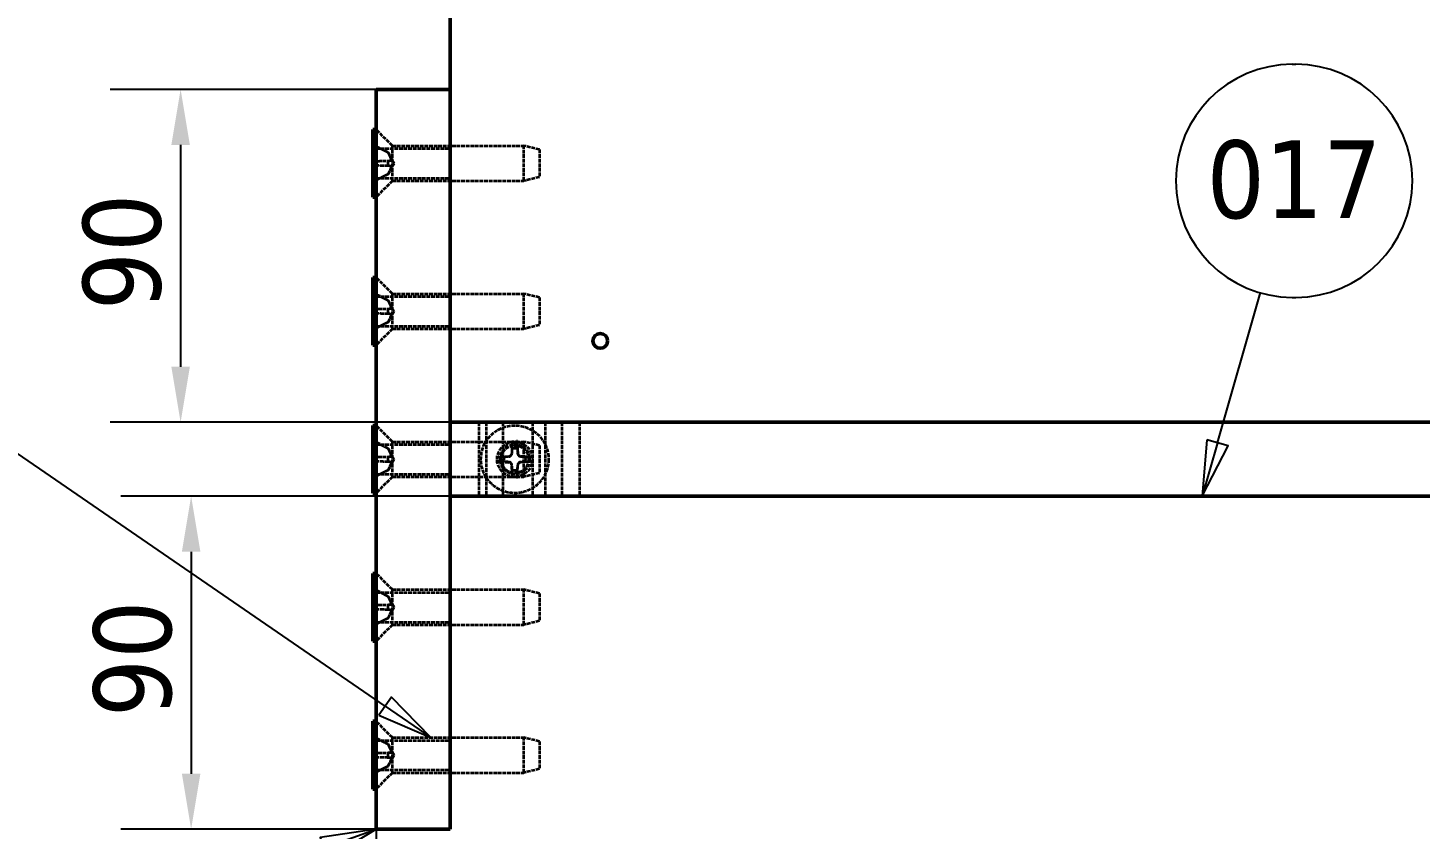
# Model space of a CAD drawing. Header units: millimetres. Extents: x -1407 to 2520, y 0 to 1782.
# Drawn here: x 227.3 to 603.7, y 567.5 to 784.1 of the extents above; entities that cross this region are included whole.
import ezdxf

# ---------------------------------------------------------------- set-up
doc = ezdxf.new("R2010")
doc.units = ezdxf.units.MM
doc.header["$LTSCALE"] = 6
doc.linetypes.add('DASHED', pattern=[0.2068, 0.1655, -0.0413])
for name, color, linetype, lineweight in [('Dimension (ISO)', 7, 'Continuous', 25), ('Hidden (ISO)', 7, 'DASHED', 35), ('Symbol (ISO)', 7, 'Continuous', 25), ('Visible (ISO)', 7, 'Continuous', 50)]:
    doc.layers.add(name, color=color, linetype=linetype, lineweight=lineweight)
doc.styles.add('Note Text (ISO)', font='tahoma.ttf')
doc.dimstyles.new('Default (ISO)', dxfattribs={"dimscale": 6, "dimtxt": 3.5, "dimasz": 2.5, "dimexe": 3.175, "dimexo": 0, "dimgap": 0.762, "dimtad": 1, "dimrnd": 1e-08, "dimzin": 0, "dimtxsty": 'Note Text (ISO)', "dimcen": 0.09, "dimdle": 10, "dimclrd": 256, "dimclre": 256, "dimclrt": 256, "dimazin": 0, "dimtfac": 1.001486, "dimtmove": 0, "dimatfit": 3, "dimfxl": 1, "dimtolj": 1, "dimtzin": 0, "dimlwd": -1, "dimlwe": -1, "dimarcsym": 0})

# ---------------------------------------------------------------- blocks, each defined once
blk = doc.blocks.new('*D46')
at = {"layer": 'Defpoints', "color": 0, "transparency": 16777216}
for p in [(321.4, 767.46), (268.55, 677.46), (341.4, 677.46)]:
    blk.add_point(p, dxfattribs=at)
at = {"layer": 'Dimension (ISO)', "transparency": 16777216}
for p, q in [((321.4, 767.46), (249.5, 767.46)), ((268.55, 752.46), (268.55, 692.46)), ((341.4, 677.46), (249.5, 677.46))]:
    blk.add_line(p, q, dxfattribs=at)
for points in [[(266.05, 752.46), (271.05, 752.46), (268.55, 767.46)], [(266.05, 692.46), (271.05, 692.46), (268.55, 677.46)]]:
    blk.add_solid(points, dxfattribs=at)
at = {"layer": 'Dimension (ISO)', "transparency": 16777216, "insert": (242.12, 707.75), "char_height": 21, "attachment_point": 1, "rotation": 90, "style": 'Note Text (ISO)'}
blk.add_mtext('\\A1;90', dxfattribs=at)
blk = doc.blocks.new('_DotSmall')
at = {"color": 0, "linetype": 'ByBlock', "const_width": 0.5}
blk.add_lwpolyline([(-0.0625, 0, 1), (0.0625, 0, 1)], format="xyb", close=True, dxfattribs=at)
blk = doc.blocks.new('*D48')
at = {"layer": 'Defpoints', "color": 0, "transparency": 16777216}
for p in [(321.4, 567.46), (341.4, 476.46), (341.4, 272.46)]:
    blk.add_point(p, dxfattribs=at)
at = {"layer": 'Dimension (ISO)', "transparency": 16777216}
for p, q in [((321.4, 567.46), (321.4, 457.41)), ((306.4, 476.46), (233.29, 476.46)), ((341.4, 476.46), (321.4, 476.46)), ((341.4, 476.46), (371.4, 476.46))]:
    blk.add_line(p, q, dxfattribs=at)
blk.add_solid([(306.4, 478.96), (306.4, 473.96), (321.4, 476.46)], dxfattribs=at)
at = {"layer": 'Dimension (ISO)', "transparency": 16777216, "xscale": 15, "yscale": 15, "zscale": 15, "rotation": 180}
blk.add_blockref('_DotSmall', (341.4, 476.46), dxfattribs=at)
at = {"layer": 'Dimension (ISO)', "transparency": 16777216, "insert": (237.86, 502.91), "char_height": 21, "attachment_point": 1, "style": 'Note Text (ISO)'}
blk.add_mtext('\\A1;20', dxfattribs=at)
blk = doc.blocks.new('Balloon10')
at = {"layer": 'Symbol (ISO)'}
for p, q in [((53.567, 94.577), (51.045, 94.199)), ((51.045, 94.199), (51.385, 93.258)), ((51.215, 93.728), (53.567, 94.577)), ((51.385, 93.258), (53.567, 94.577)), ((51.215, 93.728), (35.379, 88.014)), ((30.442, 91.482), (30.281, 91.482)), ((30.442, 80.982), (30.281, 80.982))]:
    blk.add_line(p, q, dxfattribs=at)
at = {"layer": 'Symbol (ISO)', "flags": 128}
blk.add_lwpolyline([(51.385, 93.258), (53.567, 94.577), (51.045, 94.199), (51.385, 93.258)], dxfattribs=at)
at = {"layer": 'Symbol (ISO)'}
for centre, start, end in [((30.281, 86.232), 90, 270), ((30.442, 86.232), 270, 90)]:
    blk.add_arc(centre, 5.25, start, end, dxfattribs=at)
blk.add_solid([(51.385, 93.258), (53.567, 94.577), (51.045, 94.199), (51.385, 93.258)], dxfattribs=at)
at = {"layer": 'Symbol (ISO)', "insert": (30.362, 86.269), "char_height": 3.5, "attachment_point": 5, "style": 'Note Text (ISO)'}
blk.add_mtext('024', dxfattribs=at)
blk = doc.blocks.new('Balloon11')
at = {"layer": 'Symbol (ISO)'}
for p, q in [((30.153, 121.742), (20.366, 121.742)), ((53.98, 100.118), (34.463, 113.53)), ((30.153, 111.242), (20.366, 111.242)), ((54.263, 100.53), (53.696, 99.706)), ((56.04, 98.702), (54.263, 100.53)), ((53.98, 100.118), (56.04, 98.702)), ((53.696, 99.706), (56.04, 98.702))]:
    blk.add_line(p, q, dxfattribs=at)
at = {"layer": 'Symbol (ISO)', "flags": 128}
blk.add_lwpolyline([(53.696, 99.706), (56.04, 98.702), (54.263, 100.53), (53.696, 99.706)], dxfattribs=at)
at = {"layer": 'Symbol (ISO)'}
for centre, start, end in [((20.366, 116.492), 90, 270), ((30.153, 116.492), 270, 90)]:
    blk.add_arc(centre, 5.25, start, end, dxfattribs=at)
blk.add_solid([(53.696, 99.706), (56.04, 98.702), (54.263, 100.53), (53.696, 99.706)], dxfattribs=at)
at = {"layer": 'Symbol (ISO)', "insert": (25.259, 116.529), "char_height": 3.5, "attachment_point": 5, "style": 'Note Text (ISO)'}
blk.add_mtext('10-1022', dxfattribs=at)
blk = doc.blocks.new('Balloon12')
at = {"layer": 'Symbol (ISO)'}
for p, q in [((94.85, 129.039), (95.009, 129.039)), ((91.481, 111.981), (93.415, 118.759)), ((94.85, 118.539), (95.009, 118.539)), ((91, 112.118), (90.795, 109.577)), ((91.481, 111.981), (90.795, 109.577)), ((90.795, 109.577), (91.962, 111.844)), ((91.962, 111.844), (91, 112.118))]:
    blk.add_line(p, q, dxfattribs=at)
at = {"layer": 'Symbol (ISO)', "flags": 128}
blk.add_lwpolyline([(91, 112.118), (90.795, 109.577), (91.962, 111.844), (91, 112.118)], dxfattribs=at)
at = {"layer": 'Symbol (ISO)'}
for centre, start, end in [((94.85, 123.789), 90, 270), ((95.009, 123.789), 270, 90)]:
    blk.add_arc(centre, 5.25, start, end, dxfattribs=at)
blk.add_solid([(91, 112.118), (90.795, 109.577), (91.962, 111.844), (91, 112.118)], dxfattribs=at)
at = {"layer": 'Symbol (ISO)', "insert": (94.93, 123.826), "char_height": 3.5, "attachment_point": 5, "style": 'Note Text (ISO)'}
blk.add_mtext('017', dxfattribs=at)
blk = doc.blocks.new('*D55')
at = {"layer": 'Defpoints', "color": 0, "transparency": 16777216}
for p in [(341.4, 657.46), (271.4, 567.46), (321.4, 567.46)]:
    blk.add_point(p, dxfattribs=at)
at = {"layer": 'Dimension (ISO)', "transparency": 16777216}
for p, q in [((341.4, 657.46), (252.35, 657.46)), ((271.4, 642.46), (271.4, 582.46)), ((321.4, 567.46), (252.35, 567.46))]:
    blk.add_line(p, q, dxfattribs=at)
for points in [[(268.9, 642.46), (273.9, 642.46), (271.4, 657.46)], [(268.9, 582.46), (273.9, 582.46), (271.4, 567.46)]]:
    blk.add_solid(points, dxfattribs=at)
at = {"layer": 'Dimension (ISO)', "transparency": 16777216, "insert": (244.97, 597.75), "char_height": 21, "attachment_point": 1, "rotation": 90, "style": 'Note Text (ISO)'}
blk.add_mtext('\\A1;90', dxfattribs=at)

msp = doc.modelspace()

# ---------------------------------------------------------------- linework, layer by layer
at = {"layer": 'Hidden (ISO)'}
for p, q in [((325.8, 752.21), (321.4, 756.61)), ((324.69, 750.4), (320.68, 752.4)), ((321.4, 751.46), (341.4, 751.46)), ((324.69, 750.32), (324.69, 750.4)), ((326.25, 747.46), (324.69, 750.4)), ((325.8, 742.71), (325.8, 752.21)), ((325.8, 752.21), (361.35, 752.21)), ((361.35, 742.71), (361.35, 752.21)), ((365.55, 751.18), (361.35, 752.21)), ((365.55, 751.18), (365.55, 743.74)), ((324.69, 746.78), (324.69, 748.14)), ((326.25, 747.46), (324.69, 744.52)), ((324.69, 744.52), (320.68, 742.53)), ((321.4, 743.46), (341.4, 743.46)), ((325.8, 742.71), (321.4, 738.31)), ((324.69, 744.52), (324.69, 744.6)), ((325.8, 742.71), (361.35, 742.71)), ((365.55, 743.74), (361.35, 742.71)), ((325.8, 712.21), (321.4, 716.61)), ((324.69, 710.4), (320.68, 712.4)), ((321.4, 711.46), (341.4, 711.46)), ((325.8, 702.71), (325.8, 712.21)), ((325.8, 712.21), (361.35, 712.21)), ((361.35, 702.71), (361.35, 712.21)), ((365.55, 711.18), (361.35, 712.21)), ((324.69, 710.32), (324.69, 710.4)), ((326.25, 707.46), (324.69, 710.4)), ((324.69, 706.78), (324.69, 708.14)), ((365.55, 711.18), (365.55, 703.74)), ((324.69, 704.52), (320.68, 702.53)), ((326.25, 707.46), (324.69, 704.52)), ((324.69, 704.52), (324.69, 704.6)), ((321.4, 703.46), (341.4, 703.46)), ((325.8, 702.71), (321.4, 698.31)), ((325.8, 702.71), (361.35, 702.71)), ((365.55, 703.74), (361.35, 702.71)), ((325.8, 672.21), (321.4, 676.61)), ((349.15, 677.46), (349.15, 657.46)), ((351.15, 677.46), (351.15, 657.46)), ((355.65, 677.46), (355.65, 657.46)), ((363.65, 677.46), (363.65, 657.46)), ((367.15, 677.46), (367.15, 657.46)), ((371.65, 677.46), (371.65, 657.46)), ((376.4, 677.46), (376.4, 657.46)), ((324.69, 670.4), (320.68, 672.4)), ((321.4, 671.46), (341.4, 671.46)), ((324.69, 670.32), (324.69, 670.4)), ((326.25, 667.46), (324.69, 670.4)), ((325.8, 662.71), (325.8, 672.21)), ((325.8, 672.21), (361.35, 672.21)), ((358.32, 672.57), (358.05, 668.99)), ((359.48, 672.57), (359.74, 668.99)), ((361.35, 662.71), (361.35, 672.21)), ((365.55, 671.18), (361.35, 672.21)), ((365.55, 671.18), (365.55, 663.74)), ((324.69, 666.78), (324.69, 668.14)), ((326.25, 667.46), (324.69, 664.52)), ((353.79, 668.04), (357.37, 668.31)), ((353.79, 666.88), (357.37, 666.62)), ((364.01, 668.04), (360.43, 668.31)), ((364.01, 666.88), (360.43, 666.62)), ((324.69, 664.52), (320.68, 662.53)), ((321.4, 663.46), (341.4, 663.46)), ((325.8, 662.71), (321.4, 658.31)), ((324.69, 664.52), (324.69, 664.6)), ((325.8, 662.71), (361.35, 662.71)), ((358.32, 662.35), (358.05, 665.93)), ((359.48, 662.35), (359.74, 665.93)), ((365.55, 663.74), (361.35, 662.71)), ((325.8, 632.21), (321.4, 636.61)), ((324.69, 630.4), (320.68, 632.4)), ((321.4, 631.46), (341.4, 631.46)), ((324.69, 630.32), (324.69, 630.4)), ((326.25, 627.46), (324.69, 630.4)), ((325.8, 622.71), (325.8, 632.21)), ((325.8, 632.21), (361.35, 632.21)), ((361.35, 622.71), (361.35, 632.21)), ((365.55, 631.18), (361.35, 632.21)), ((365.55, 631.18), (365.55, 623.74)), ((324.69, 626.78), (324.69, 628.14)), ((326.25, 627.46), (324.69, 624.52)), ((324.69, 624.52), (320.68, 622.53)), ((321.4, 623.46), (341.4, 623.46)), ((325.8, 622.71), (321.4, 618.31)), ((324.69, 624.52), (324.69, 624.6)), ((325.8, 622.71), (361.35, 622.71)), ((365.55, 623.74), (361.35, 622.71)), ((325.8, 592.21), (321.4, 596.61)), ((324.69, 590.4), (320.68, 592.4)), ((321.4, 591.46), (341.4, 591.46)), ((325.8, 582.71), (325.8, 592.21)), ((325.8, 592.21), (361.35, 592.21)), ((361.35, 582.71), (361.35, 592.21)), ((365.55, 591.18), (361.35, 592.21)), ((365.55, 591.18), (365.55, 583.74)), ((324.69, 590.32), (324.69, 590.4)), ((326.25, 587.46), (324.69, 590.4)), ((324.69, 586.78), (324.69, 588.14)), ((326.25, 587.46), (324.69, 584.52)), ((324.69, 584.52), (320.68, 582.53)), ((321.4, 583.46), (341.4, 583.46)), ((324.69, 584.52), (324.69, 584.6)), ((365.55, 583.74), (361.35, 582.71)), ((325.8, 582.71), (321.4, 578.31)), ((325.8, 582.71), (361.35, 582.71))]:
    msp.add_line(p, q, dxfattribs=at)
for radius in [9.15, 4.75, 4, 3.72]:
    msp.add_circle((358.9, 667.46), radius, dxfattribs=at)
for centre, radius, start, end in [((320.79, 752.61), 0.238, 180, 243.5), ((320.79, 742.31), 0.238, 116.5, 180), ((320.79, 712.61), 0.238, 180, 243.5), ((320.79, 702.31), 0.238, 116.5, 180), ((320.79, 672.61), 0.238, 180, 243.5), ((358.9, 667.46), 2.94, 76.6931, 103.3069), ((358.9, 667.46), 2.94, 166.6931, 193.3069), ((357.31, 669.05), 0.744, 274.1627, 355.8373), ((357.31, 665.87), 0.744, 4.1627, 85.8373), ((360.49, 669.05), 0.744, 184.1627, 265.8373), ((360.49, 665.87), 0.744, 94.1627, 175.8373), ((358.9, 667.46), 2.94, 346.6931, 13.3069), ((320.79, 662.31), 0.238, 116.5, 180), ((358.9, 667.46), 2.94, 256.6931, 283.3069), ((320.79, 632.61), 0.238, 180, 243.5), ((320.79, 622.31), 0.238, 116.5, 180), ((320.79, 592.61), 0.238, 180, 243.5), ((320.79, 582.31), 0.238, 116.5, 180)]:
    msp.add_arc(centre, radius, start, end, dxfattribs=at)
for points, knots in [([(320.55, 752.57), (320.55, 752.54), (320.56, 752.51), (320.58, 752.45), (320.6, 752.42), (320.64, 752.39), (320.66, 752.37), (320.68, 752.36)], [0.03558365, 0.03558365, 0.03558365, 0.03558365, 0.04460239, 0.04460239, 0.05353099, 0.05353099, 0.06068398, 0.06068398, 0.06068398, 0.06068398]), ([(320.68, 748.06), (320.66, 748.06), (320.64, 748.06), (320.6, 748.06), (320.58, 748.05), (320.56, 748.05), (320.55, 748.05), (320.55, 748.04)], [0.08155065, 0.08155065, 0.08155065, 0.08155065, 0.08870364, 0.08870364, 0.09763224, 0.09763224, 0.10665098, 0.10665098, 0.10665098, 0.10665098]), ([(320.55, 746.88), (320.55, 746.87), (320.56, 746.87), (320.58, 746.87), (320.6, 746.87), (320.64, 746.86), (320.66, 746.86), (320.68, 746.86)], [0.03558365, 0.03558365, 0.03558365, 0.03558365, 0.04460239, 0.04460239, 0.05353099, 0.05353099, 0.06068398, 0.06068398, 0.06068398, 0.06068398]), ([(325.34, 748.22), (325.36, 748.22), (325.38, 748.23), (325.42, 748.25), (325.45, 748.28), (325.49, 748.36), (325.5, 748.41), (325.5, 748.51), (325.49, 748.58), (325.45, 748.72), (325.42, 748.8), (325.38, 748.91), (325.36, 748.95), (325.34, 748.99)], [0.3714856, 0.3714856, 0.3714856, 0.3714856, 0.3844278, 0.3844278, 0.4074344, 0.4074344, 0.430441, 0.430441, 0.4534477, 0.4534477, 0.4764543, 0.4764543, 0.4893965, 0.4893965, 0.4893965, 0.4893965]), ([(325.34, 745.93), (325.36, 745.98), (325.38, 746.02), (325.42, 746.13), (325.45, 746.2), (325.49, 746.34), (325.5, 746.41), (325.5, 746.52), (325.49, 746.57), (325.45, 746.64), (325.42, 746.67), (325.38, 746.69), (325.36, 746.7), (325.34, 746.7)], [0.3714856, 0.3714856, 0.3714856, 0.3714856, 0.3844278, 0.3844278, 0.4074344, 0.4074344, 0.430441, 0.430441, 0.4534477, 0.4534477, 0.4764543, 0.4764543, 0.4893965, 0.4893965, 0.4893965, 0.4893965]), ([(320.68, 742.56), (320.66, 742.55), (320.64, 742.54), (320.6, 742.5), (320.58, 742.47), (320.56, 742.41), (320.55, 742.38), (320.55, 742.35)], [0.08155065, 0.08155065, 0.08155065, 0.08155065, 0.08870364, 0.08870364, 0.09763224, 0.09763224, 0.10665098, 0.10665098, 0.10665098, 0.10665098]), ([(320.55, 712.57), (320.55, 712.54), (320.56, 712.51), (320.58, 712.45), (320.6, 712.42), (320.64, 712.39), (320.66, 712.37), (320.68, 712.36)], [0.03558365, 0.03558365, 0.03558365, 0.03558365, 0.04460239, 0.04460239, 0.05353099, 0.05353099, 0.06068398, 0.06068398, 0.06068398, 0.06068398]), ([(320.68, 708.06), (320.66, 708.06), (320.64, 708.06), (320.6, 708.06), (320.58, 708.05), (320.56, 708.05), (320.55, 708.05), (320.55, 708.04)], [0.08155065, 0.08155065, 0.08155065, 0.08155065, 0.08870364, 0.08870364, 0.09763224, 0.09763224, 0.10665098, 0.10665098, 0.10665098, 0.10665098]), ([(325.34, 708.22), (325.36, 708.22), (325.38, 708.23), (325.42, 708.25), (325.45, 708.28), (325.49, 708.36), (325.5, 708.41), (325.5, 708.51), (325.49, 708.58), (325.45, 708.72), (325.42, 708.8), (325.38, 708.91), (325.36, 708.95), (325.34, 708.99)], [0.3714856, 0.3714856, 0.3714856, 0.3714856, 0.3844278, 0.3844278, 0.4074344, 0.4074344, 0.430441, 0.430441, 0.4534477, 0.4534477, 0.4764543, 0.4764543, 0.4893965, 0.4893965, 0.4893965, 0.4893965]), ([(320.55, 706.88), (320.55, 706.87), (320.56, 706.87), (320.58, 706.87), (320.6, 706.87), (320.64, 706.86), (320.66, 706.86), (320.68, 706.86)], [0.03558365, 0.03558365, 0.03558365, 0.03558365, 0.04460239, 0.04460239, 0.05353099, 0.05353099, 0.06068398, 0.06068398, 0.06068398, 0.06068398]), ([(325.34, 705.93), (325.36, 705.98), (325.38, 706.02), (325.42, 706.13), (325.45, 706.2), (325.49, 706.34), (325.5, 706.41), (325.5, 706.52), (325.49, 706.57), (325.45, 706.64), (325.42, 706.67), (325.38, 706.69), (325.36, 706.7), (325.34, 706.7)], [0.3714856, 0.3714856, 0.3714856, 0.3714856, 0.3844278, 0.3844278, 0.4074344, 0.4074344, 0.430441, 0.430441, 0.4534477, 0.4534477, 0.4764543, 0.4764543, 0.4893965, 0.4893965, 0.4893965, 0.4893965]), ([(320.68, 702.56), (320.66, 702.55), (320.64, 702.54), (320.6, 702.5), (320.58, 702.47), (320.56, 702.41), (320.55, 702.38), (320.55, 702.35)], [0.08155065, 0.08155065, 0.08155065, 0.08155065, 0.08870364, 0.08870364, 0.09763224, 0.09763224, 0.10665098, 0.10665098, 0.10665098, 0.10665098]), ([(320.55, 672.57), (320.55, 672.54), (320.56, 672.51), (320.58, 672.45), (320.6, 672.42), (320.64, 672.39), (320.66, 672.37), (320.68, 672.36)], [0.03558365, 0.03558365, 0.03558365, 0.03558365, 0.04460239, 0.04460239, 0.05353099, 0.05353099, 0.06068398, 0.06068398, 0.06068398, 0.06068398]), ([(358.32, 672.57), (358.31, 672.54), (358.31, 672.51), (358.31, 672.45), (358.31, 672.42), (358.3, 672.39), (358.3, 672.37), (358.3, 672.36)], [0.03558365, 0.03558365, 0.03558365, 0.03558365, 0.04460239, 0.04460239, 0.05353099, 0.05353099, 0.06068398, 0.06068398, 0.06068398, 0.06068398]), ([(359.5, 672.36), (359.5, 672.37), (359.5, 672.39), (359.49, 672.42), (359.49, 672.45), (359.49, 672.51), (359.49, 672.54), (359.48, 672.57)], [0.08155065, 0.08155065, 0.08155065, 0.08155065, 0.08870364, 0.08870364, 0.09763224, 0.09763224, 0.10665098, 0.10665098, 0.10665098, 0.10665098]), ([(320.68, 668.06), (320.66, 668.06), (320.64, 668.06), (320.6, 668.06), (320.58, 668.05), (320.56, 668.05), (320.55, 668.05), (320.55, 668.04)], [0.08155065, 0.08155065, 0.08155065, 0.08155065, 0.08870364, 0.08870364, 0.09763224, 0.09763224, 0.10665098, 0.10665098, 0.10665098, 0.10665098]), ([(320.55, 666.88), (320.55, 666.87), (320.56, 666.87), (320.58, 666.87), (320.6, 666.87), (320.64, 666.86), (320.66, 666.86), (320.68, 666.86)], [0.03558365, 0.03558365, 0.03558365, 0.03558365, 0.04460239, 0.04460239, 0.05353099, 0.05353099, 0.06068398, 0.06068398, 0.06068398, 0.06068398]), ([(325.34, 668.22), (325.36, 668.22), (325.38, 668.23), (325.42, 668.25), (325.45, 668.28), (325.49, 668.36), (325.5, 668.41), (325.5, 668.51), (325.49, 668.58), (325.45, 668.72), (325.42, 668.8), (325.38, 668.91), (325.36, 668.95), (325.34, 668.99)], [0.3714856, 0.3714856, 0.3714856, 0.3714856, 0.3844278, 0.3844278, 0.4074344, 0.4074344, 0.430441, 0.430441, 0.4534477, 0.4534477, 0.4764543, 0.4764543, 0.4893965, 0.4893965, 0.4893965, 0.4893965]), ([(325.34, 665.93), (325.36, 665.98), (325.38, 666.02), (325.42, 666.13), (325.45, 666.2), (325.49, 666.34), (325.5, 666.41), (325.5, 666.52), (325.49, 666.57), (325.45, 666.64), (325.42, 666.67), (325.38, 666.69), (325.36, 666.7), (325.34, 666.7)], [0.3714856, 0.3714856, 0.3714856, 0.3714856, 0.3844278, 0.3844278, 0.4074344, 0.4074344, 0.430441, 0.430441, 0.4534477, 0.4534477, 0.4764543, 0.4764543, 0.4893965, 0.4893965, 0.4893965, 0.4893965]), ([(354, 668.06), (353.99, 668.06), (353.97, 668.06), (353.94, 668.06), (353.91, 668.05), (353.85, 668.05), (353.82, 668.05), (353.79, 668.04)], [0.08155065, 0.08155065, 0.08155065, 0.08155065, 0.08870364, 0.08870364, 0.09763224, 0.09763224, 0.10665098, 0.10665098, 0.10665098, 0.10665098]), ([(353.79, 666.88), (353.82, 666.87), (353.85, 666.87), (353.91, 666.87), (353.94, 666.87), (353.97, 666.86), (353.99, 666.86), (354, 666.86)], [0.03558365, 0.03558365, 0.03558365, 0.03558365, 0.04460239, 0.04460239, 0.05353099, 0.05353099, 0.06068398, 0.06068398, 0.06068398, 0.06068398]), ([(357.37, 668.22), (357.41, 668.22), (357.46, 668.23), (357.56, 668.25), (357.64, 668.28), (357.78, 668.36), (357.85, 668.41), (357.95, 668.51), (358, 668.58), (358.08, 668.72), (358.11, 668.8), (358.13, 668.91), (358.14, 668.95), (358.14, 668.99)], [0.3714856, 0.3714856, 0.3714856, 0.3714856, 0.3844278, 0.3844278, 0.4074344, 0.4074344, 0.430441, 0.430441, 0.4534477, 0.4534477, 0.4764543, 0.4764543, 0.4893965, 0.4893965, 0.4893965, 0.4893965]), ([(358.14, 665.93), (358.14, 665.98), (358.13, 666.02), (358.11, 666.13), (358.08, 666.2), (358, 666.34), (357.95, 666.41), (357.85, 666.52), (357.78, 666.57), (357.64, 666.64), (357.56, 666.67), (357.46, 666.69), (357.41, 666.7), (357.37, 666.7)], [0.3714856, 0.3714856, 0.3714856, 0.3714856, 0.3844278, 0.3844278, 0.4074344, 0.4074344, 0.430441, 0.430441, 0.4534477, 0.4534477, 0.4764543, 0.4764543, 0.4893965, 0.4893965, 0.4893965, 0.4893965]), ([(359.66, 668.99), (359.66, 668.95), (359.67, 668.91), (359.69, 668.8), (359.72, 668.72), (359.8, 668.58), (359.85, 668.51), (359.95, 668.41), (360.02, 668.36), (360.16, 668.28), (360.24, 668.25), (360.34, 668.23), (360.38, 668.22), (360.43, 668.22)], [0.3714856, 0.3714856, 0.3714856, 0.3714856, 0.3844278, 0.3844278, 0.4074344, 0.4074344, 0.430441, 0.430441, 0.4534477, 0.4534477, 0.4764543, 0.4764543, 0.4893965, 0.4893965, 0.4893965, 0.4893965]), ([(360.43, 666.7), (360.38, 666.7), (360.34, 666.69), (360.24, 666.67), (360.16, 666.64), (360.02, 666.57), (359.95, 666.52), (359.85, 666.41), (359.8, 666.34), (359.72, 666.2), (359.69, 666.13), (359.67, 666.02), (359.66, 665.98), (359.66, 665.93)], [0.3714856, 0.3714856, 0.3714856, 0.3714856, 0.3844278, 0.3844278, 0.4074344, 0.4074344, 0.430441, 0.430441, 0.4534477, 0.4534477, 0.4764543, 0.4764543, 0.4893965, 0.4893965, 0.4893965, 0.4893965]), ([(364.01, 668.04), (363.98, 668.05), (363.95, 668.05), (363.89, 668.05), (363.86, 668.06), (363.83, 668.06), (363.81, 668.06), (363.8, 668.06)], [0.03558365, 0.03558365, 0.03558365, 0.03558365, 0.04460239, 0.04460239, 0.05353099, 0.05353099, 0.06068398, 0.06068398, 0.06068398, 0.06068398]), ([(363.8, 666.86), (363.81, 666.86), (363.83, 666.86), (363.86, 666.87), (363.89, 666.87), (363.95, 666.87), (363.98, 666.87), (364.01, 666.88)], [0.08155065, 0.08155065, 0.08155065, 0.08155065, 0.08870364, 0.08870364, 0.09763224, 0.09763224, 0.10665098, 0.10665098, 0.10665098, 0.10665098]), ([(320.68, 662.56), (320.66, 662.55), (320.64, 662.54), (320.6, 662.5), (320.58, 662.47), (320.56, 662.41), (320.55, 662.38), (320.55, 662.35)], [0.08155065, 0.08155065, 0.08155065, 0.08155065, 0.08870364, 0.08870364, 0.09763224, 0.09763224, 0.10665098, 0.10665098, 0.10665098, 0.10665098]), ([(358.3, 662.56), (358.3, 662.55), (358.3, 662.54), (358.31, 662.5), (358.31, 662.47), (358.31, 662.41), (358.31, 662.38), (358.32, 662.35)], [0.08155065, 0.08155065, 0.08155065, 0.08155065, 0.08870364, 0.08870364, 0.09763224, 0.09763224, 0.10665098, 0.10665098, 0.10665098, 0.10665098]), ([(359.48, 662.35), (359.49, 662.38), (359.49, 662.41), (359.49, 662.47), (359.49, 662.5), (359.5, 662.54), (359.5, 662.55), (359.5, 662.56)], [0.03558365, 0.03558365, 0.03558365, 0.03558365, 0.04460239, 0.04460239, 0.05353099, 0.05353099, 0.06068398, 0.06068398, 0.06068398, 0.06068398]), ([(320.55, 632.57), (320.55, 632.54), (320.56, 632.51), (320.58, 632.45), (320.6, 632.42), (320.64, 632.39), (320.66, 632.37), (320.68, 632.36)], [0.03558365, 0.03558365, 0.03558365, 0.03558365, 0.04460239, 0.04460239, 0.05353099, 0.05353099, 0.06068398, 0.06068398, 0.06068398, 0.06068398]), ([(325.34, 628.22), (325.36, 628.22), (325.38, 628.23), (325.42, 628.25), (325.45, 628.28), (325.49, 628.36), (325.5, 628.41), (325.5, 628.51), (325.49, 628.58), (325.45, 628.72), (325.42, 628.8), (325.38, 628.91), (325.36, 628.95), (325.34, 628.99)], [0.3714856, 0.3714856, 0.3714856, 0.3714856, 0.3844278, 0.3844278, 0.4074344, 0.4074344, 0.430441, 0.430441, 0.4534477, 0.4534477, 0.4764543, 0.4764543, 0.4893965, 0.4893965, 0.4893965, 0.4893965]), ([(320.68, 628.06), (320.66, 628.06), (320.64, 628.06), (320.6, 628.06), (320.58, 628.05), (320.56, 628.05), (320.55, 628.05), (320.55, 628.04)], [0.08155065, 0.08155065, 0.08155065, 0.08155065, 0.08870364, 0.08870364, 0.09763224, 0.09763224, 0.10665098, 0.10665098, 0.10665098, 0.10665098]), ([(320.55, 626.88), (320.55, 626.87), (320.56, 626.87), (320.58, 626.87), (320.6, 626.87), (320.64, 626.86), (320.66, 626.86), (320.68, 626.86)], [0.03558365, 0.03558365, 0.03558365, 0.03558365, 0.04460239, 0.04460239, 0.05353099, 0.05353099, 0.06068398, 0.06068398, 0.06068398, 0.06068398]), ([(325.34, 625.93), (325.36, 625.98), (325.38, 626.02), (325.42, 626.13), (325.45, 626.2), (325.49, 626.34), (325.5, 626.41), (325.5, 626.52), (325.49, 626.57), (325.45, 626.64), (325.42, 626.67), (325.38, 626.69), (325.36, 626.7), (325.34, 626.7)], [0.3714856, 0.3714856, 0.3714856, 0.3714856, 0.3844278, 0.3844278, 0.4074344, 0.4074344, 0.430441, 0.430441, 0.4534477, 0.4534477, 0.4764543, 0.4764543, 0.4893965, 0.4893965, 0.4893965, 0.4893965]), ([(320.68, 622.56), (320.66, 622.55), (320.64, 622.54), (320.6, 622.5), (320.58, 622.47), (320.56, 622.41), (320.55, 622.38), (320.55, 622.35)], [0.08155065, 0.08155065, 0.08155065, 0.08155065, 0.08870364, 0.08870364, 0.09763224, 0.09763224, 0.10665098, 0.10665098, 0.10665098, 0.10665098]), ([(320.55, 592.57), (320.55, 592.54), (320.56, 592.51), (320.58, 592.45), (320.6, 592.42), (320.64, 592.39), (320.66, 592.37), (320.68, 592.36)], [0.03558365, 0.03558365, 0.03558365, 0.03558365, 0.04460239, 0.04460239, 0.05353099, 0.05353099, 0.06068398, 0.06068398, 0.06068398, 0.06068398]), ([(320.68, 588.06), (320.66, 588.06), (320.64, 588.06), (320.6, 588.06), (320.58, 588.05), (320.56, 588.05), (320.55, 588.05), (320.55, 588.04)], [0.08155065, 0.08155065, 0.08155065, 0.08155065, 0.08870364, 0.08870364, 0.09763224, 0.09763224, 0.10665098, 0.10665098, 0.10665098, 0.10665098]), ([(325.34, 588.22), (325.36, 588.22), (325.38, 588.23), (325.42, 588.25), (325.45, 588.28), (325.49, 588.36), (325.5, 588.41), (325.5, 588.51), (325.49, 588.58), (325.45, 588.72), (325.42, 588.8), (325.38, 588.91), (325.36, 588.95), (325.34, 588.99)], [0.3714856, 0.3714856, 0.3714856, 0.3714856, 0.3844278, 0.3844278, 0.4074344, 0.4074344, 0.430441, 0.430441, 0.4534477, 0.4534477, 0.4764543, 0.4764543, 0.4893965, 0.4893965, 0.4893965, 0.4893965]), ([(320.55, 586.88), (320.55, 586.87), (320.56, 586.87), (320.58, 586.87), (320.6, 586.87), (320.64, 586.86), (320.66, 586.86), (320.68, 586.86)], [0.03558365, 0.03558365, 0.03558365, 0.03558365, 0.04460239, 0.04460239, 0.05353099, 0.05353099, 0.06068398, 0.06068398, 0.06068398, 0.06068398]), ([(325.34, 585.93), (325.36, 585.98), (325.38, 586.02), (325.42, 586.13), (325.45, 586.2), (325.49, 586.34), (325.5, 586.41), (325.5, 586.52), (325.49, 586.57), (325.45, 586.64), (325.42, 586.67), (325.38, 586.69), (325.36, 586.7), (325.34, 586.7)], [0.3714856, 0.3714856, 0.3714856, 0.3714856, 0.3844278, 0.3844278, 0.4074344, 0.4074344, 0.430441, 0.430441, 0.4534477, 0.4534477, 0.4764543, 0.4764543, 0.4893965, 0.4893965, 0.4893965, 0.4893965]), ([(320.68, 582.56), (320.66, 582.55), (320.64, 582.54), (320.6, 582.5), (320.58, 582.47), (320.56, 582.41), (320.55, 582.38), (320.55, 582.35)], [0.08155065, 0.08155065, 0.08155065, 0.08155065, 0.08870364, 0.08870364, 0.09763224, 0.09763224, 0.10665098, 0.10665098, 0.10665098, 0.10665098])]:
    msp.add_open_spline(points, degree=3, knots=knots, dxfattribs=at)
for points, weights in [([(324.69, 750.32), (323.22, 751.08), (320.68, 752.36)], [1, 1.03689894362, 1.0017923273]), ([(325.34, 748.99), (325.12, 749.48), (324.69, 750.32)], [1.48220437453, 1.2714534298, 1]), ([(320.68, 748.06), (323.22, 748.11), (324.69, 748.14)], [1.0017923273, 1.03689894362, 1]), ([(324.69, 746.78), (323.22, 746.81), (320.68, 746.86)], [1, 1.03689894362, 1.0017923273]), ([(324.69, 748.14), (325.12, 748.19), (325.34, 748.22)], [1, 1.2714534298, 1.48220437453]), ([(325.34, 746.7), (325.12, 746.73), (324.69, 746.78)], [1.48220437453, 1.2714534298, 1]), ([(324.69, 744.6), (325.12, 745.45), (325.34, 745.93)], [1, 1.2714534298, 1.48220437453]), ([(320.68, 742.56), (323.22, 743.84), (324.69, 744.6)], [1.0017923273, 1.03689894362, 1]), ([(324.69, 710.32), (323.22, 711.08), (320.68, 712.36)], [1, 1.03689894362, 1.0017923273]), ([(320.68, 708.06), (323.22, 708.11), (324.69, 708.14)], [1.0017923273, 1.03689894362, 1]), ([(325.34, 708.99), (325.12, 709.48), (324.69, 710.32)], [1.48220437453, 1.2714534298, 1]), ([(324.69, 708.14), (325.12, 708.19), (325.34, 708.22)], [1, 1.2714534298, 1.48220437453]), ([(324.69, 706.78), (323.22, 706.81), (320.68, 706.86)], [1, 1.03689894362, 1.0017923273]), ([(320.68, 702.56), (323.22, 703.84), (324.69, 704.6)], [1.0017923273, 1.03689894362, 1]), ([(325.34, 706.7), (325.12, 706.73), (324.69, 706.78)], [1.48220437453, 1.2714534298, 1]), ([(324.69, 704.6), (325.12, 705.45), (325.34, 705.93)], [1, 1.2714534298, 1.48220437453]), ([(324.69, 670.32), (323.22, 671.08), (320.68, 672.36)], [1, 1.03689894362, 1.0017923273]), ([(325.34, 668.99), (325.12, 669.48), (324.69, 670.32)], [1.48220437453, 1.2714534298, 1]), ([(358.14, 668.99), (358.17, 669.48), (358.22, 670.32)], [1.48220437453, 1.2714534298, 1]), ([(358.22, 670.32), (358.25, 671.08), (358.3, 672.36)], [1, 1.03689894362, 1.0017923273]), ([(359.5, 672.36), (359.55, 671.08), (359.58, 670.32)], [1.0017923273, 1.03689894362, 1]), ([(359.58, 670.32), (359.63, 669.48), (359.66, 668.99)], [1, 1.2714534298, 1.48220437453]), ([(320.68, 668.06), (323.22, 668.11), (324.69, 668.14)], [1.0017923273, 1.03689894362, 1]), ([(324.69, 666.78), (323.22, 666.81), (320.68, 666.86)], [1, 1.03689894362, 1.0017923273]), ([(324.69, 668.14), (325.12, 668.19), (325.34, 668.22)], [1, 1.2714534298, 1.48220437453]), ([(325.34, 666.7), (325.12, 666.73), (324.69, 666.78)], [1.48220437453, 1.2714534298, 1]), ([(354, 668.06), (355.28, 668.11), (356.04, 668.14)], [1.0017923273, 1.03689894362, 1]), ([(356.04, 666.78), (355.28, 666.81), (354, 666.86)], [1, 1.03689894362, 1.0017923273]), ([(356.04, 668.14), (356.88, 668.19), (357.37, 668.22)], [1, 1.2714534298, 1.48220437453]), ([(357.37, 666.7), (356.88, 666.73), (356.04, 666.78)], [1.48220437453, 1.2714534298, 1]), ([(360.43, 668.22), (360.91, 668.19), (361.76, 668.14)], [1.48220437453, 1.2714534298, 1]), ([(361.76, 666.78), (360.91, 666.73), (360.43, 666.7)], [1, 1.2714534298, 1.48220437453]), ([(361.76, 668.14), (362.52, 668.11), (363.8, 668.06)], [1, 1.03689894362, 1.0017923273]), ([(363.8, 666.86), (362.52, 666.81), (361.76, 666.78)], [1.0017923273, 1.03689894362, 1]), ([(320.68, 662.56), (323.22, 663.84), (324.69, 664.6)], [1.0017923273, 1.03689894362, 1]), ([(324.69, 664.6), (325.12, 665.45), (325.34, 665.93)], [1, 1.2714534298, 1.48220437453]), ([(358.22, 664.6), (358.17, 665.45), (358.14, 665.93)], [1, 1.2714534298, 1.48220437453]), ([(358.3, 662.56), (358.25, 663.84), (358.22, 664.6)], [1.0017923273, 1.03689894362, 1]), ([(359.58, 664.6), (359.55, 663.84), (359.5, 662.56)], [1, 1.03689894362, 1.0017923273]), ([(359.66, 665.93), (359.63, 665.45), (359.58, 664.6)], [1.48220437453, 1.2714534298, 1]), ([(324.69, 630.32), (323.22, 631.08), (320.68, 632.36)], [1, 1.03689894362, 1.0017923273]), ([(325.34, 628.99), (325.12, 629.48), (324.69, 630.32)], [1.48220437453, 1.2714534298, 1]), ([(320.68, 628.06), (323.22, 628.11), (324.69, 628.14)], [1.0017923273, 1.03689894362, 1]), ([(324.69, 626.78), (323.22, 626.81), (320.68, 626.86)], [1, 1.03689894362, 1.0017923273]), ([(324.69, 628.14), (325.12, 628.19), (325.34, 628.22)], [1, 1.2714534298, 1.48220437453]), ([(325.34, 626.7), (325.12, 626.73), (324.69, 626.78)], [1.48220437453, 1.2714534298, 1]), ([(324.69, 624.6), (325.12, 625.45), (325.34, 625.93)], [1, 1.2714534298, 1.48220437453]), ([(320.68, 622.56), (323.22, 623.84), (324.69, 624.6)], [1.0017923273, 1.03689894362, 1]), ([(324.69, 590.32), (323.22, 591.08), (320.68, 592.36)], [1, 1.03689894362, 1.0017923273]), ([(320.68, 588.06), (323.22, 588.11), (324.69, 588.14)], [1.0017923273, 1.03689894362, 1]), ([(325.34, 588.99), (325.12, 589.48), (324.69, 590.32)], [1.48220437453, 1.2714534298, 1]), ([(324.69, 588.14), (325.12, 588.19), (325.34, 588.22)], [1, 1.2714534298, 1.48220437453]), ([(324.69, 586.78), (323.22, 586.81), (320.68, 586.86)], [1, 1.03689894362, 1.0017923273]), ([(320.68, 582.56), (323.22, 583.84), (324.69, 584.6)], [1.0017923273, 1.03689894362, 1]), ([(325.34, 586.7), (325.12, 586.73), (324.69, 586.78)], [1.48220437453, 1.2714534298, 1]), ([(324.69, 584.6), (325.12, 585.45), (325.34, 585.93)], [1, 1.2714534298, 1.48220437453])]:
    msp.add_rational_spline(points, weights, degree=2, dxfattribs=at)
at = {"layer": 'Visible (ISO)'}
for p, q in [((341.4, 912.46), (341.4, 767.46)), ((321.4, 567.46), (321.4, 767.46)), ((321.4, 767.46), (341.4, 767.46)), ((341.4, 767.46), (341.4, 567.46)), ((320.55, 738.31), (320.55, 756.61)), ((320.55, 756.61), (321.4, 756.61)), ((320.55, 738.31), (321.4, 738.31)), ((320.55, 698.31), (320.55, 716.61)), ((320.55, 716.61), (321.4, 716.61)), ((320.55, 698.31), (321.4, 698.31)), ((320.55, 658.31), (320.55, 676.61)), ((320.55, 676.61), (321.4, 676.61)), ((341.4, 677.46), (761.4, 677.46)), ((341.4, 677.46), (341.4, 657.46)), ((320.55, 658.31), (321.4, 658.31)), ((761.4, 657.46), (341.4, 657.46)), ((320.55, 618.31), (320.55, 636.61)), ((320.55, 636.61), (321.4, 636.61)), ((320.55, 618.31), (321.4, 618.31)), ((320.55, 578.31), (320.55, 596.61)), ((320.55, 596.61), (321.4, 596.61)), ((320.55, 578.31), (321.4, 578.31)), ((321.4, 567.46), (341.4, 567.46))]:
    msp.add_line(p, q, dxfattribs=at)
msp.add_circle((382, 699.46), 2, dxfattribs=at)

# ---------------------------------------------------------------- block references
at = {"layer": 'Symbol (ISO)', "xscale": 6, "yscale": 6, "zscale": 6}
for name in ['Balloon12', 'Balloon11', 'Balloon10']:
    msp.add_blockref(name, (0, 0), dxfattribs=at)

# ---------------------------------------------------------------- dimensions: what is measured, and where the dimension line sits
at = {"layer": 'Dimension (ISO)'}
for base, p1, p2, angle, override, picture, middle in [((268.55, 677.46), (321.4, 767.46), (341.4, 677.46), 270, {"dimgap": 0.762, "dimdec": 0, "dimtol": 0, "dimlim": 0, "dimtp": 0, "dimtm": 0, "dimtdec": 2, "dimtofl": 0, "dimatfit": 1}, '*D46', (268.55, 722.46)), ((271.4, 567.46), (341.4, 657.46), (321.4, 567.46), 90, {"dimgap": 0.762, "dimdec": 0, "dimtol": 0, "dimlim": 0, "dimtp": 0, "dimtm": 0, "dimtdec": 2, "dimtofl": 0, "dimatfit": 1}, '*D55', (271.4, 612.46)), ((341.4, 476.46), (321.4, 567.46), (341.4, 272.46), 180, {"dimgap": 0.762, "dimdec": 0, "dimblk2": 'DotSmall', "dimsah": 1, "dimdle": 0, "dimse2": 1, "dimtol": 0, "dimlim": 0, "dimtp": 0, "dimtm": 0, "dimtdec": 2, "dimtofl": 1, "dimatfit": 1}, '*D48', (252.27, 476.46))]:
    dim = msp.add_linear_dim(base=base, p1=p1, p2=p2, angle=angle, dimstyle='Default (ISO)', override=override, dxfattribs=at)
    dim.commit()
    dim.dimension.update_dxf_attribs({"geometry": picture, "text_midpoint": middle, "dimtype": 160})

doc.saveas('drawing.dxf')
